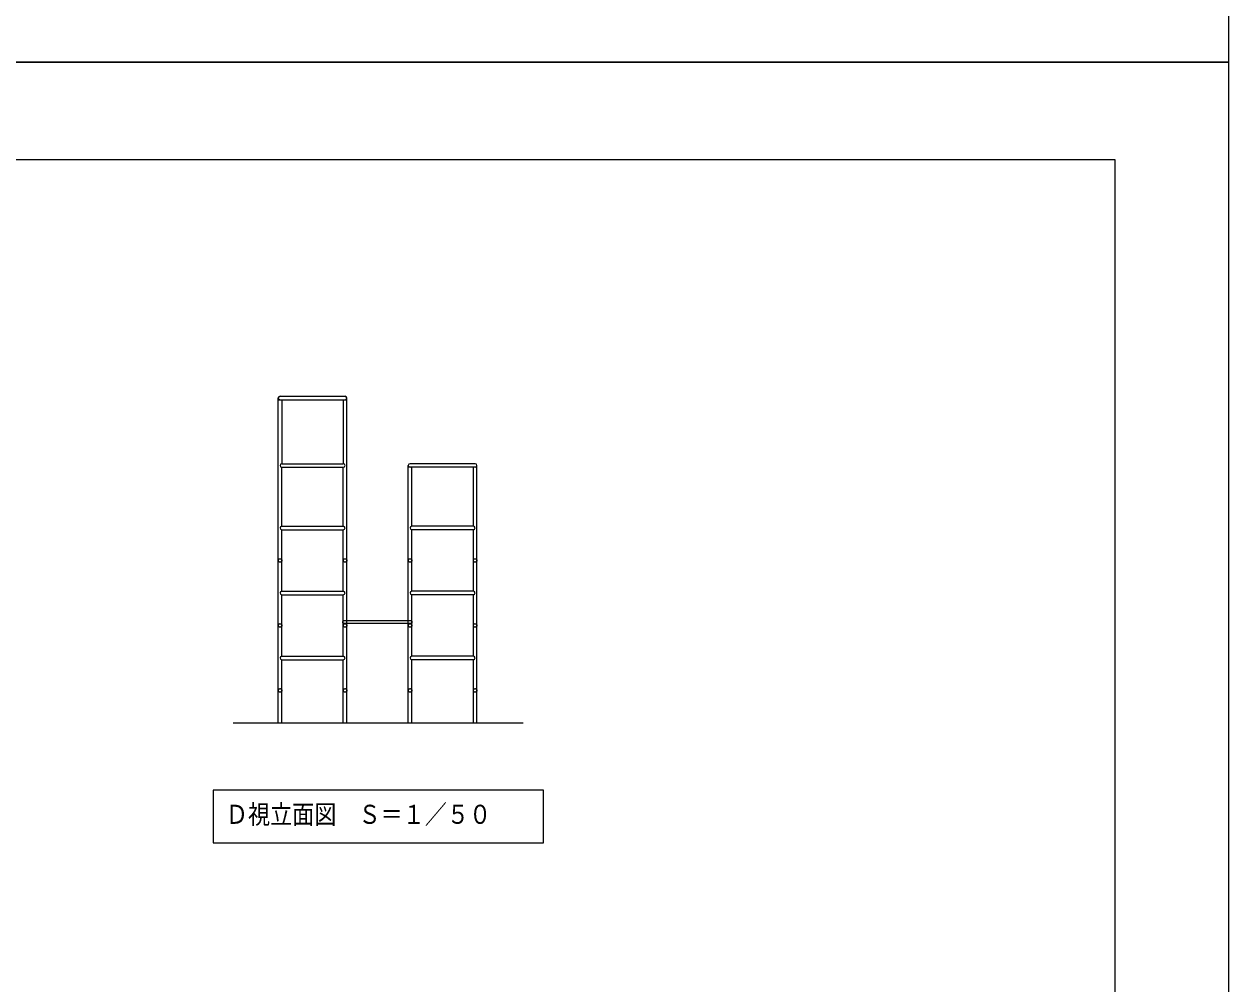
# Model space of a CAD drawing. Units: millimetres on the paper, scale 1:50. Extents: x 0 to 420, y -297 to 594.
# Drawn here: x 234.7 to 420, y 155.2 to 302.9 of the extents above; entities that cross this region are included whole.
import ezdxf
from ezdxf.enums import TextEntityAlignment as Align

# ---------------------------------------------------------------- set-up
doc = ezdxf.new("R2010")
doc.units = ezdxf.units.MM
doc.linetypes.add('USER1', pattern=[19.05, 12.7, -6.35])
doc.layers.add('DEFPOINTS_3', color=7, linetype='Continuous', lineweight=9)
doc.layers.add('LY_1', color=7, linetype='Continuous', lineweight=18)
doc.styles.add('ＭＳ ゴシック', font='')
doc.styles.get('ＭＳ ゴシック').set_extended_font_data('MS Gothic')

msp = doc.modelspace()

# ---------------------------------------------------------------- linework, layer by layer
at = {"layer": 'DEFPOINTS_3'}
for p, q in [((420, 297), (420, 594)), ((0, 297), (420, 297)), ((420, 297), (0, 297)), ((420, 0), (420, 297))]:
    msp.add_line(p, q, dxfattribs=at)
at = {"layer": 'LY_1', "lineweight": 9}
for p, q in [((402.5, 282), (17.5, 282)), ((402.5, 15), (402.5, 282)), ((273.785, 195.34), (273.785, 245.34)), ((273.785, 245.068), (284.329, 245.068)), ((274.057, 245.612), (284.057, 245.612)), ((274.329, 245.068), (274.329, 235.212)), ((283.785, 245.068), (283.785, 235.212)), ((284.329, 195.34), (284.329, 245.34)), ((274.329, 235.212), (283.785, 235.212)), ((274.329, 234.668), (283.785, 234.668)), ((274.329, 225.612), (274.329, 234.668)), ((283.785, 225.612), (283.785, 234.668)), ((293.785, 195.34), (293.785, 234.94)), ((304.329, 234.668), (293.785, 234.668)), ((304.057, 235.212), (294.057, 235.212)), ((294.329, 225.612), (294.329, 234.668)), ((303.785, 225.612), (303.785, 234.668)), ((304.329, 195.34), (304.329, 234.94)), ((274.329, 225.612), (283.785, 225.612)), ((274.329, 215.612), (274.329, 225.068)), ((274.329, 225.068), (283.785, 225.068)), ((283.785, 215.612), (283.785, 225.068)), ((303.785, 225.612), (294.329, 225.612)), ((303.785, 225.068), (294.329, 225.068)), ((294.329, 215.612), (294.329, 225.068)), ((303.785, 215.612), (303.785, 225.068)), ((274.329, 215.612), (283.785, 215.612)), ((274.329, 205.612), (274.329, 215.068)), ((274.329, 215.068), (283.785, 215.068)), ((283.785, 205.612), (283.785, 215.068)), ((303.785, 215.612), (294.329, 215.612)), ((303.785, 215.068), (294.329, 215.068)), ((294.329, 205.612), (294.329, 215.068)), ((303.785, 205.612), (303.785, 215.068)), ((283.729, 210.758), (283.729, 210.938)), ((294.285, 211.038), (283.829, 211.038)), ((294.285, 210.658), (283.829, 210.658)), ((294.385, 210.758), (294.385, 210.938)), ((274.329, 205.612), (283.785, 205.612)), ((274.329, 195.34), (274.329, 205.068)), ((274.329, 205.068), (283.785, 205.068)), ((283.785, 195.34), (283.785, 205.068)), ((303.785, 205.612), (294.329, 205.612)), ((303.785, 205.068), (294.329, 205.068)), ((294.329, 195.34), (294.329, 205.068)), ((303.785, 195.34), (303.785, 205.068)), ((266.858, 195.34), (311.469, 195.34))]:
    msp.add_line(p, q, dxfattribs=at)
at = {"layer": 'LY_1'}
for p, q in [((314.564, 184.998), (263.764, 184.998)), ((263.764, 184.998), (263.764, 176.865)), ((314.564, 176.865), (314.564, 184.998)), ((263.764, 176.865), (314.564, 176.865))]:
    msp.add_line(p, q, dxfattribs=at)
at = {"layer": 'LY_1', "linetype": 'USER1'}
for centre in [(274.057, 220.34), (284.057, 220.34), (294.057, 220.34), (304.057, 220.34), (274.057, 210.34), (284.057, 210.34), (294.057, 210.34), (304.057, 210.34), (274.057, 200.34), (284.057, 200.34), (294.057, 200.34), (304.057, 200.34)]:
    msp.add_circle(centre, 0.272, dxfattribs=at)
at = {"layer": 'LY_1', "lineweight": 9}
for centre, radius, start, end in [((274.057, 245.34), 0.272, 90, 270), ((284.057, 245.34), 0.272, 270, 90), ((274.329, 234.94), 0.272, 90, 270), ((283.785, 234.94), 0.272, 270, 90), ((294.057, 234.94), 0.272, 90, 270), ((304.057, 234.94), 0.272, 270, 90), ((274.329, 225.34), 0.272, 90, 270), ((283.785, 225.34), 0.272, 270, 90), ((294.329, 225.34), 0.272, 90, 270), ((303.785, 225.34), 0.272, 270, 90), ((274.329, 215.34), 0.272, 90, 270), ((283.785, 215.34), 0.272, 270, 90), ((294.329, 215.34), 0.272, 90, 270), ((303.785, 215.34), 0.272, 270, 90), ((283.829, 210.938), 0.1, 90, 180), ((283.829, 210.758), 0.1, 180, 270), ((294.285, 210.938), 0.1, 0, 90), ((294.285, 210.758), 0.1, 270, 0), ((274.329, 205.34), 0.272, 90, 270), ((283.785, 205.34), 0.272, 270, 90), ((294.329, 205.34), 0.272, 90, 270), ((303.785, 205.34), 0.272, 270, 90)]:
    msp.add_arc(centre, radius, start, end, dxfattribs=at)

# ---------------------------------------------------------------- texts
at = {"layer": 'LY_1', "style": 'ＭＳ ゴシック', "width": 0.85}
msp.add_text('Ｄ視立面図\u3000Ｓ＝１／５０', height=2.933, dxfattribs=at).set_placement((265.719, 178.932), align=Align.BOTTOM_LEFT)

doc.saveas('drawing.dxf')
